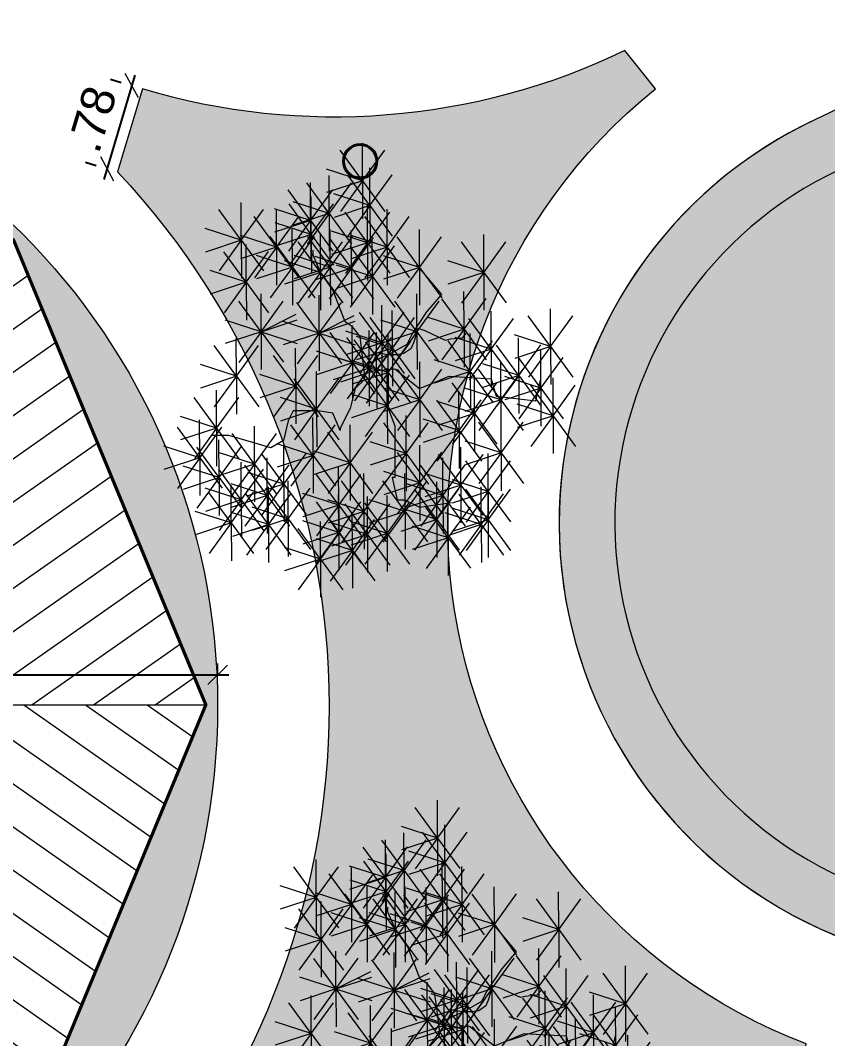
# Model space of a CAD drawing. Header units: metres. Extents: x 929 to 1666, y 1128 to 1372.
# Drawn here: x 1359.16 to 1366.41, y 1137.53 to 1146.67 of the extents above; entities that cross this region are included whole.
import ezdxf

# ---------------------------------------------------------------- set-up
doc = ezdxf.new("R2010")
doc.units = ezdxf.units.M
doc.layers.get('0').update_dxf_attribs({"lineweight": 5})
for name, color, linetype, lineweight in [('KIRYA - COTAS', 7, 'Continuous', 5), ('KIRYA - PAREDE', 7, 'Continuous', 40), ('KIRYA - PAREDE VISTA', 7, 'Continuous', 15), ('KIRYA - PISO', 7, 'Continuous', 5), ('VEGETAÇÃO', 7, 'Continuous', 5)]:
    doc.layers.add(name, color=color, linetype=linetype, lineweight=lineweight)
doc.styles.add('EA_60_1-150', font='swissl.ttf', dxfattribs={"height": 0.225})
doc.styles.add('EA_80_1-150', font='swissl.ttf', dxfattribs={"height": 0.3})
doc.dimstyles.new('1-150', dxfattribs={"dimtxt": 0.225, "dimasz": 0.175, "dimexe": 0.1, "dimexo": 0.3, "dimgap": 0.1, "dimtad": 1, "dimzin": 4, "dimdsep": 46, "dimtxsty": 'EA_60_1-150', "dimblk1": 'OBLIQUE', "dimblk2": 'OBLIQUE', "dimsah": 1, "dimcen": 0.09, "dimdle": 0.1, "dimclrd": 144, "dimclre": 144, "dimclrt": 256, "dimadec": 0, "dimazin": 0, "dimtfac": 1, "dimtofl": 0, "dimtmove": 2, "dimatfit": 3, "dimldrblk": 'OBLIQUE', "dimfxl": 1, "dimtolj": 1, "dimtzin": 0, "dimarcsym": 0})

# ---------------------------------------------------------------- blocks, each defined once
blk = doc.blocks.new('A$C015C14DD')
at = {"layer": 'VEGETAÇÃO', "color": 72, "true_color": 0x6edb00}
for p, q in [((1.147, 2.3994), (1.1465, 2.6176)), ((1.147, 2.3994), (1.0183, 2.5757)), ((1.147, 2.3994), (1.2749, 2.5762)), ((1.147, 2.3994), (0.9393, 2.4664)), ((1.1898, 2.2568), (1.1893, 2.4751)), ((0.9547, 2.2116), (0.9542, 2.4298)), ((1.1898, 2.2568), (1.0612, 2.4331)), ((1.1898, 2.2568), (1.3177, 2.4337)), ((0.9547, 2.2116), (0.8261, 2.3878)), ((0.8473, 2.1713), (0.8468, 2.3895)), ((1.147, 2.3994), (0.9396, 2.3315)), ((0.9547, 2.2116), (1.0826, 2.3884)), ((1.147, 2.3994), (1.0192, 2.2226)), ((1.147, 2.3994), (1.1475, 2.1812)), ((1.147, 2.3994), (1.2757, 2.2232)), ((0.8473, 2.1713), (0.7186, 2.3476)), ((0.8473, 2.1713), (0.9752, 2.3482)), ((0.8515, 2.0902), (0.851, 2.3084)), ((1.1898, 2.2568), (0.9821, 2.3238)), ((0.4477, 2.0573), (0.319, 2.2335)), ((0.4477, 2.0573), (0.4472, 2.2755)), ((0.4477, 2.0573), (0.5755, 2.2341)), ((0.8473, 2.1713), (0.6396, 2.2383)), ((0.6511, 2.0174), (0.6506, 2.2356)), ((0.8515, 2.0902), (0.7228, 2.2665)), ((0.9547, 2.2116), (0.747, 2.2785)), ((0.8515, 2.0902), (0.9793, 2.2671)), ((1.1898, 2.2568), (0.9825, 2.1889)), ((1.1898, 2.2568), (1.062, 2.08)), ((1.1756, 2.043), (1.1751, 2.2612)), ((1.1898, 2.2568), (1.1904, 2.0386)), ((1.1898, 2.2568), (1.3185, 2.0806)), ((1.2888, 2.0174), (1.2883, 2.2356)), ((0.6511, 2.0174), (0.5224, 2.1936)), ((0.6511, 2.0174), (0.7789, 2.1942)), ((0.9547, 2.2116), (0.7473, 2.1437)), ((0.9547, 2.2116), (0.8269, 2.0347)), ((0.9547, 2.2116), (1.0834, 2.0353)), ((0.9547, 2.2116), (0.9552, 1.9934)), ((1.1756, 2.043), (1.0469, 2.2193)), ((1.2888, 2.0174), (1.1601, 2.1936)), ((1.1756, 2.043), (1.3034, 2.2198)), ((1.2888, 2.0174), (1.4166, 2.1942)), ((0.4477, 2.0573), (0.24, 2.1242)), ((0.8473, 2.1713), (0.6399, 2.1034)), ((0.8515, 2.0902), (0.6438, 2.1572)), ((0.8473, 2.1713), (0.7194, 1.9945)), ((0.7422, 1.9021), (0.7417, 2.1203)), ((0.8473, 2.1713), (0.8478, 1.9531)), ((0.8473, 2.1713), (0.976, 1.9951)), ((0.9608, 1.9021), (0.9603, 2.1203)), ((1.0823, 1.896), (1.0818, 2.1142)), ((1.4753, 1.9004), (1.4748, 2.1187)), ((0.4477, 2.0573), (0.2403, 1.9893)), ((0.4477, 2.0573), (0.3198, 1.8804)), ((0.6511, 2.0174), (0.4434, 2.0843)), ((0.4477, 2.0573), (0.4482, 1.839)), ((0.4477, 2.0573), (0.5763, 1.881)), ((0.7422, 1.9021), (0.6135, 2.0783)), ((0.8515, 2.0902), (0.6441, 2.0223)), ((0.8515, 2.0902), (0.7236, 1.9134)), ((0.7422, 1.9021), (0.87, 2.0789)), ((0.9608, 1.9021), (0.8321, 2.0783)), ((0.8515, 2.0902), (0.9802, 1.914)), ((0.8515, 2.0902), (0.852, 1.872)), ((0.9044, 1.8719), (0.9039, 2.0902)), ((1.0823, 1.896), (0.9536, 2.0722)), ((0.9608, 1.9021), (1.0887, 2.0789)), ((1.1756, 2.043), (0.9679, 2.11)), ((1.2888, 2.0174), (1.0811, 2.0843)), ((1.0823, 1.896), (1.2101, 2.0728)), ((1.2037, 1.8474), (1.2032, 2.0657)), ((1.4753, 1.9004), (1.3466, 2.0767)), ((1.4753, 1.9004), (1.6032, 2.0773)), ((1.8464, 1.8719), (1.8459, 2.0902)), ((0.6511, 2.0174), (0.4437, 1.9495)), ((0.4762, 1.8149), (0.4757, 2.0331)), ((0.6511, 2.0174), (0.5232, 1.8405)), ((0.6511, 2.0174), (0.7797, 1.8411)), ((0.6511, 2.0174), (0.6516, 1.7991)), ((0.9044, 1.8719), (0.7757, 2.0482)), ((0.9044, 1.8719), (1.0322, 2.0488)), ((1.1756, 2.043), (0.9682, 1.9751)), ((1.1756, 2.043), (1.0477, 1.8662)), ((1.2037, 1.8474), (1.0751, 2.0237)), ((1.2888, 2.0174), (1.0814, 1.9495)), ((1.2888, 2.0174), (1.1609, 1.8405)), ((1.1756, 2.043), (1.1761, 1.8248)), ((1.1756, 2.043), (1.3043, 1.8667)), ((1.2037, 1.8474), (1.3316, 2.0243)), ((1.2888, 2.0174), (1.4174, 1.8411)), ((1.2888, 2.0174), (1.2893, 1.7991)), ((1.8464, 1.8719), (1.7177, 2.0482)), ((1.8464, 1.8719), (1.9743, 2.0488)), ((0.4762, 1.8149), (0.3475, 1.9912)), ((0.4762, 1.8149), (0.6041, 1.9917)), ((0.7422, 1.9021), (0.5345, 1.969)), ((0.9044, 1.8719), (0.6967, 1.9389)), ((0.9608, 1.9021), (0.7531, 1.969)), ((1.0823, 1.896), (0.8746, 1.9629)), ((1.4753, 1.9004), (1.2676, 1.9674)), ((1.8464, 1.8719), (1.6387, 1.9389)), ((0.4762, 1.8149), (0.2685, 1.8819)), ((0.7422, 1.9021), (0.5348, 1.8341)), ((0.7422, 1.9021), (0.6143, 1.7252)), ((0.7422, 1.9021), (0.8708, 1.7258)), ((0.7422, 1.9021), (0.7427, 1.6838)), ((0.9608, 1.9021), (0.7534, 1.8341)), ((0.9608, 1.9021), (0.8329, 1.7252)), ((1.0823, 1.896), (0.8749, 1.8281)), ((1.0823, 1.896), (0.9544, 1.7191)), ((0.9608, 1.9021), (1.0895, 1.7258)), ((0.9608, 1.9021), (0.9613, 1.6838)), ((1.2037, 1.8474), (0.996, 1.9144)), ((1.0823, 1.896), (1.211, 1.7197)), ((1.0823, 1.896), (1.0828, 1.6778)), ((1.4753, 1.9004), (1.2679, 1.8325)), ((1.4753, 1.9004), (1.3474, 1.7236)), ((1.4753, 1.9004), (1.4758, 1.6822)), ((1.4753, 1.9004), (1.604, 1.7242)), ((0.9044, 1.8719), (0.697, 1.804)), ((0.9044, 1.8719), (0.9049, 1.6537)), ((0.9044, 1.8719), (1.0331, 1.6957)), ((1.2037, 1.8474), (0.9964, 1.7795)), ((1.2037, 1.8474), (1.0759, 1.6706)), ((1.2037, 1.8474), (1.3324, 1.6712)), ((1.2037, 1.8474), (1.2042, 1.6292)), ((1.8464, 1.8719), (1.639, 1.804)), ((1.8464, 1.8719), (1.7185, 1.6951)), ((1.8464, 1.8719), (1.8469, 1.6537)), ((1.8464, 1.8719), (1.9751, 1.6957)), ((0.4762, 1.8149), (0.2688, 1.747)), ((0.4762, 1.8149), (0.3483, 1.6381)), ((0.4762, 1.8149), (0.4767, 1.5967)), ((0.4762, 1.8149), (0.6049, 1.6387)), ((1.7322, 1.544), (1.7317, 1.7623)), ((0.5618, 1.5298), (0.4332, 1.706)), ((0.5618, 1.5298), (0.5613, 1.748)), ((0.5618, 1.5298), (0.6897, 1.7066)), ((0.8972, 1.522), (0.8966, 1.7403)), ((1.461, 1.5298), (1.3323, 1.706)), ((1.461, 1.5298), (1.4605, 1.748)), ((1.461, 1.5298), (1.5889, 1.7066)), ((1.7322, 1.544), (1.6035, 1.7203)), ((1.7322, 1.544), (1.8601, 1.7209)), ((0.8972, 1.522), (0.7685, 1.6983)), ((0.8972, 1.522), (1.025, 1.6989)), ((1.2584, 1.4651), (1.2579, 1.6833)), ((1.3191, 1.4347), (1.3186, 1.6529)), ((1.8892, 1.43), (1.8887, 1.6482)), ((2.2318, 1.4442), (2.2313, 1.6625)), ((0.5618, 1.5298), (0.3541, 1.5967)), ((0.5618, 1.5298), (0.7632, 1.6303)), ((0.5618, 1.5298), (0.7692, 1.5977)), ((0.8972, 1.522), (0.6895, 1.589)), ((0.8972, 1.522), (1.0985, 1.6226)), ((0.8972, 1.522), (1.1045, 1.59)), ((1.2584, 1.4651), (1.1297, 1.6413)), ((1.3191, 1.4347), (1.1905, 1.611)), ((1.461, 1.5298), (1.2533, 1.5967)), ((1.2584, 1.4651), (1.3863, 1.6419)), ((1.3191, 1.4347), (1.447, 1.6116)), ((1.7322, 1.544), (1.5245, 1.611)), ((1.8892, 1.43), (1.7605, 1.6062)), ((1.8892, 1.43), (2.0171, 1.6068)), ((2.2318, 1.4442), (2.1031, 1.6205)), ((2.2318, 1.4442), (2.3596, 1.6211)), ((0.5618, 1.5298), (0.3545, 1.4619)), ((0.5618, 1.5298), (0.434, 1.3529)), ((0.5618, 1.5298), (0.7695, 1.4628)), ((0.5618, 1.5298), (0.6905, 1.3535)), ((0.5618, 1.5298), (0.5624, 1.3116)), ((1.2584, 1.4651), (1.0507, 1.532)), ((1.0883, 1.3497), (1.0878, 1.568)), ((1.0883, 1.3497), (1.2162, 1.5266)), ((1.1855, 1.3194), (1.185, 1.5376)), ((1.461, 1.5298), (1.2536, 1.4619)), ((1.461, 1.5298), (1.3332, 1.3529)), ((1.461, 1.5298), (1.4615, 1.3116)), ((1.461, 1.5298), (1.5897, 1.3535)), ((1.7322, 1.544), (1.5248, 1.4761)), ((1.7322, 1.544), (1.6044, 1.3672)), ((1.7322, 1.544), (1.7327, 1.3258)), ((1.7322, 1.544), (1.8609, 1.3678)), ((0.4191, 1.2732), (0.4186, 1.4914)), ((0.8972, 1.522), (0.6898, 1.4541)), ((0.8972, 1.522), (0.7693, 1.3452)), ((0.8972, 1.522), (0.8977, 1.3038)), ((0.8972, 1.522), (1.0258, 1.3458)), ((0.8972, 1.522), (1.1049, 1.4551)), ((1.0883, 1.3497), (0.9597, 1.526)), ((1.1855, 1.3194), (1.0568, 1.4957)), ((1.228, 1.3073), (1.0994, 1.4835)), ((1.3191, 1.4347), (1.1114, 1.5017)), ((1.2948, 1.2951), (1.1662, 1.4714)), ((1.1855, 1.3194), (1.3134, 1.4962)), ((1.228, 1.3073), (1.2275, 1.5255)), ((1.228, 1.3073), (1.3559, 1.4841)), ((1.2948, 1.2951), (1.2943, 1.5133)), ((1.2948, 1.2951), (1.4227, 1.472)), ((1.7686, 1.3012), (1.6399, 1.4774)), ((1.8892, 1.43), (1.6815, 1.4969)), ((1.7686, 1.3012), (1.7681, 1.5194)), ((1.7686, 1.3012), (1.8964, 1.478)), ((2.2318, 1.4442), (2.0241, 1.5112)), ((2.0479, 1.2769), (2.0474, 1.4951)), ((0.4191, 1.2732), (0.2904, 1.4494)), ((0.4191, 1.2732), (0.547, 1.45)), ((0.7617, 1.2161), (0.7612, 1.4344)), ((1.0883, 1.3497), (0.8806, 1.4167)), ((1.2584, 1.4651), (1.051, 1.3971)), ((1.3191, 1.4347), (1.1117, 1.3668)), ((1.2584, 1.4651), (1.1305, 1.2882)), ((1.3191, 1.4347), (1.1913, 1.2579)), ((1.2584, 1.4651), (1.3871, 1.2888)), ((1.2584, 1.4651), (1.2589, 1.2468)), ((1.3191, 1.4347), (1.4478, 1.2585)), ((1.3191, 1.4347), (1.3196, 1.2165)), ((1.8892, 1.43), (1.6818, 1.3621)), ((1.8892, 1.43), (1.7614, 1.2531)), ((1.8892, 1.43), (1.8897, 1.2118)), ((1.8892, 1.43), (2.0179, 1.2537)), ((2.0479, 1.2769), (1.9193, 1.4532)), ((2.2318, 1.4442), (2.0244, 1.3763)), ((2.0479, 1.2769), (2.1758, 1.4538)), ((2.2318, 1.4442), (2.1039, 1.2674)), ((2.1755, 1.2041), (2.175, 1.4223)), ((2.2318, 1.4442), (2.2323, 1.226)), ((2.2318, 1.4442), (2.3604, 1.268)), ((0.7617, 1.2161), (0.633, 1.3924)), ((0.7617, 1.2161), (0.8895, 1.393)), ((1.1855, 1.3194), (0.9778, 1.3864)), ((1.228, 1.3073), (1.0203, 1.3742)), ((1.2948, 1.2951), (1.0871, 1.3621)), ((1.477, 1.1373), (1.4765, 1.3555)), ((1.7686, 1.3012), (1.5609, 1.3681)), ((1.9447, 1.1373), (1.9442, 1.3555)), ((2.1755, 1.2041), (2.0468, 1.3803)), ((2.1755, 1.2041), (2.3033, 1.3809)), ((0.4191, 1.2732), (0.2114, 1.3401)), ((1.0883, 1.3497), (0.881, 1.2818)), ((0.8819, 1.0827), (0.8813, 1.3009)), ((1.0883, 1.3497), (0.9605, 1.1729)), ((1.1855, 1.3194), (0.9781, 1.2515)), ((1.228, 1.3073), (1.0206, 1.2393)), ((1.1855, 1.3194), (1.0577, 1.1426)), ((1.2948, 1.2951), (1.0875, 1.2272)), ((1.0883, 1.3497), (1.217, 1.1735)), ((1.0883, 1.3497), (1.0889, 1.1315)), ((1.228, 1.3073), (1.1002, 1.1304)), ((1.2948, 1.2951), (1.167, 1.1183)), ((1.1855, 1.3194), (1.3142, 1.1431)), ((1.1855, 1.3194), (1.186, 1.1012)), ((1.228, 1.3073), (1.3567, 1.131)), ((1.228, 1.3073), (1.2285, 1.089)), ((1.2898, 1.1021), (1.2892, 1.3203)), ((1.2948, 1.2951), (1.4235, 1.1189)), ((1.2948, 1.2951), (1.2954, 1.0769)), ((1.477, 1.1373), (1.3484, 1.3136)), ((1.477, 1.1373), (1.6049, 1.3142)), ((1.7686, 1.3012), (1.5612, 1.2333)), ((1.7686, 1.3012), (1.6407, 1.1243)), ((1.7686, 1.3012), (1.8972, 1.1249)), ((1.7686, 1.3012), (1.7691, 1.083)), ((1.9447, 1.1373), (1.816, 1.3136)), ((2.0479, 1.2769), (1.8402, 1.3439)), ((1.9447, 1.1373), (2.0726, 1.3142)), ((0.4191, 1.2732), (0.2117, 1.2053)), ((0.4191, 1.2732), (0.2913, 1.0963)), ((0.4191, 1.2732), (0.4196, 1.0549)), ((0.4191, 1.2732), (0.5478, 1.0969)), ((0.7617, 1.2161), (0.554, 1.2831)), ((0.8819, 1.0827), (0.7532, 1.2589)), ((0.8819, 1.0827), (1.0097, 1.2595)), ((1.2898, 1.1021), (1.4176, 1.2789)), ((1.7929, 1.0584), (1.6642, 1.2347)), ((1.7929, 1.0584), (1.7924, 1.2766)), ((1.7929, 1.0584), (1.9207, 1.2353)), ((2.0479, 1.2769), (1.8406, 1.209)), ((2.0479, 1.2769), (1.9201, 1.1001)), ((2.1755, 1.2041), (1.9678, 1.271)), ((2.0479, 1.2769), (2.1766, 1.1007)), ((2.0479, 1.2769), (2.0485, 1.0587)), ((2.246, 1.0451), (2.2455, 1.2633)), ((0.3049, 0.9738), (0.3044, 1.192)), ((0.7617, 1.2161), (0.5543, 1.1482)), ((0.7617, 1.2161), (0.6338, 1.0393)), ((0.7617, 1.2161), (0.7622, 0.9979)), ((0.7617, 1.2161), (0.8903, 1.0399)), ((1.477, 1.1373), (1.2693, 1.2043)), ((1.7037, 0.9595), (1.7032, 1.1778)), ((1.9447, 1.1373), (1.737, 1.2043)), ((2.1755, 1.2041), (1.9681, 1.1362)), ((2.1755, 1.2041), (2.0476, 1.0272)), ((2.246, 1.0451), (2.1173, 1.2213)), ((2.1755, 1.2041), (2.3042, 1.0278)), ((2.1755, 1.2041), (2.176, 0.9859)), ((2.246, 1.0451), (2.3739, 1.2219)), ((0.3049, 0.9738), (0.1763, 1.15)), ((0.3049, 0.9738), (0.4328, 1.1506)), ((0.8819, 1.0827), (0.6741, 1.1496)), ((1.2898, 1.1021), (1.0821, 1.1691)), ((1.477, 1.1373), (1.2697, 1.0694)), ((1.477, 1.1373), (1.3492, 0.9605)), ((1.477, 1.1373), (1.6057, 0.9611)), ((1.477, 1.1373), (1.4776, 0.9191)), ((1.7037, 0.9595), (1.575, 1.1358)), ((1.7929, 1.0584), (1.5852, 1.1254)), ((1.7037, 0.9595), (1.8315, 1.1364)), ((1.9447, 1.1373), (1.7373, 1.0694)), ((1.9447, 1.1373), (1.8168, 0.9605)), ((1.9447, 1.1373), (2.0734, 0.9611)), ((1.9447, 1.1373), (1.9452, 0.9191)), ((0.8819, 1.0827), (0.6745, 1.0148)), ((0.8819, 1.0827), (0.754, 0.9059)), ((0.8819, 1.0827), (1.0105, 0.9064)), ((0.8819, 1.0827), (0.8824, 0.8645)), ((1.2898, 1.1021), (1.0824, 1.0342)), ((1.2898, 1.1021), (1.1619, 0.9253)), ((1.2898, 1.1021), (1.2903, 0.8839)), ((1.2898, 1.1021), (1.4184, 0.9259)), ((1.7929, 1.0584), (1.5855, 0.9905)), ((1.7929, 1.0584), (1.665, 0.8816)), ((1.7929, 1.0584), (1.9215, 0.8822)), ((1.7929, 1.0584), (1.7934, 0.8402)), ((2.246, 1.0451), (2.0383, 1.112)), ((0.3049, 0.9738), (0.0972, 1.0407)), ((0.2077, 0.8035), (0.2072, 1.0217)), ((0.8616, 0.817), (0.8611, 1.0352)), ((1.3981, 0.8278), (1.2694, 1.004)), ((1.3981, 0.8278), (1.3976, 1.046)), ((1.3981, 0.8278), (1.526, 1.0046)), ((1.7037, 0.9595), (1.496, 1.0265)), ((1.9463, 0.8312), (1.8176, 1.0075)), ((1.9463, 0.8312), (1.9458, 1.0495)), ((1.9463, 0.8312), (2.0742, 1.0081)), ((2.246, 1.0451), (2.0386, 0.9772)), ((2.246, 1.0451), (2.1182, 0.8682)), ((2.246, 1.0451), (2.2465, 0.8269)), ((2.246, 1.0451), (2.3747, 0.8688)), ((0.2077, 0.8035), (0.079, 0.9798)), ((0.3049, 0.9738), (0.0975, 0.9059)), ((0.3049, 0.9738), (0.1771, 0.797)), ((0.2077, 0.8035), (0.3356, 0.9804)), ((0.3049, 0.9738), (0.3054, 0.7556)), ((0.3049, 0.9738), (0.4336, 0.7975)), ((0.5235, 0.7671), (0.3948, 0.9433)), ((0.5235, 0.7671), (0.523, 0.9853)), ((0.5235, 0.7671), (0.6514, 0.9439)), ((0.8616, 0.817), (0.7329, 0.9932)), ((0.8616, 0.817), (0.9894, 0.9938)), ((1.0757, 0.7742), (0.947, 0.9505)), ((1.0757, 0.7742), (1.0752, 0.9924)), ((1.0757, 0.7742), (1.2035, 0.9511)), ((1.7037, 0.9595), (1.4963, 0.8916)), ((1.7037, 0.9595), (1.5758, 0.7827)), ((1.7037, 0.9595), (1.7042, 0.7413)), ((1.7037, 0.9595), (1.8323, 0.7833)), ((0.3192, 0.6887), (0.3187, 0.9069)), ((0.8616, 0.817), (0.6539, 0.8839)), ((1.3981, 0.8278), (1.1904, 0.8947)), ((1.9463, 0.8312), (1.7386, 0.8982)), ((0.2077, 0.8035), (0, 0.8705)), ((0.3192, 0.6887), (0.1905, 0.8649)), ((0.5235, 0.7671), (0.3158, 0.834)), ((0.3192, 0.6887), (0.4471, 0.8655)), ((0.6936, 0.6518), (0.5649, 0.828)), ((0.6936, 0.6518), (0.6931, 0.87)), ((0.6936, 0.6518), (0.8214, 0.8286)), ((1.0757, 0.7742), (0.868, 0.8412)), ((1.3981, 0.8278), (1.1907, 0.7599)), ((1.3981, 0.8278), (1.2702, 0.6509)), ((1.477, 0.6578), (1.3484, 0.8341)), ((1.3981, 0.8278), (1.5268, 0.6515)), ((1.3981, 0.8278), (1.3986, 0.6096)), ((1.477, 0.6578), (1.4765, 0.8761)), ((1.477, 0.6578), (1.6049, 0.8347)), ((1.7139, 0.6457), (1.5852, 0.822)), ((1.7139, 0.6457), (1.7134, 0.8639)), ((1.7139, 0.6457), (1.8418, 0.8226)), ((1.9463, 0.8312), (1.7389, 0.7633)), ((1.9463, 0.8312), (1.8184, 0.6544)), ((1.8718, 0.6093), (1.8713, 0.8275)), ((1.9463, 0.8312), (1.9468, 0.613)), ((1.9463, 0.8312), (2.075, 0.655)), ((0.2077, 0.8035), (0.0003, 0.7356)), ((0.2077, 0.8035), (0.0798, 0.6267)), ((0.2077, 0.8035), (0.3364, 0.6273)), ((0.2077, 0.8035), (0.2082, 0.5853)), ((0.5235, 0.7671), (0.3161, 0.6992)), ((0.5235, 0.7671), (0.3957, 0.5902)), ((0.4477, 0.5604), (0.4472, 0.7786)), ((0.5235, 0.7671), (0.6522, 0.5908)), ((0.5235, 0.7671), (0.524, 0.5489)), ((0.5964, 0.585), (0.5959, 0.8032)), ((0.8616, 0.817), (0.6542, 0.7491)), ((0.8616, 0.817), (0.7337, 0.6401)), ((0.8616, 0.817), (0.8621, 0.5988)), ((0.8616, 0.817), (0.9903, 0.6407)), ((1.0757, 0.7742), (0.8683, 0.7063)), ((1.0757, 0.7742), (0.9478, 0.5974)), ((1.0757, 0.7742), (1.0762, 0.556)), ((1.0757, 0.7742), (1.2043, 0.598)), ((1.6107, 0.585), (1.6102, 0.8032)), ((1.8718, 0.6093), (1.7431, 0.7855)), ((1.8718, 0.6093), (1.9997, 0.7861)), ((0.3192, 0.6887), (0.1115, 0.7556)), ((0.4477, 0.5604), (0.319, 0.7366)), ((0.4477, 0.5604), (0.5755, 0.7372)), ((0.5964, 0.585), (0.4677, 0.7613)), ((0.6936, 0.6518), (0.4859, 0.7187)), ((0.5964, 0.585), (0.7243, 0.7619)), ((1.0094, 0.5304), (0.8807, 0.7066)), ((1.0094, 0.5304), (1.0089, 0.7486)), ((1.0094, 0.5304), (1.1373, 0.7072)), ((1.1552, 0.494), (1.1546, 0.7122)), ((1.477, 0.6578), (1.2693, 0.7248)), ((1.392, 0.494), (1.3915, 0.7122)), ((1.6107, 0.585), (1.482, 0.7613)), ((1.7139, 0.6457), (1.5062, 0.7127)), ((1.6107, 0.585), (1.7385, 0.7619)), ((0.3192, 0.6887), (0.1118, 0.6208)), ((0.3192, 0.6887), (0.1913, 0.5118)), ((0.3192, 0.6887), (0.3197, 0.4704)), ((0.3192, 0.6887), (0.4479, 0.5124)), ((0.5964, 0.585), (0.3887, 0.652)), ((0.6936, 0.6518), (0.4862, 0.5839)), ((0.6936, 0.6518), (0.5657, 0.4749)), ((0.6936, 0.6518), (0.8223, 0.4755)), ((0.6936, 0.6518), (0.6941, 0.4335)), ((0.7179, 0.4515), (0.7174, 0.6697)), ((1.1552, 0.494), (1.0265, 0.6702)), ((1.1552, 0.494), (1.283, 0.6708)), ((1.392, 0.494), (1.2633, 0.6702)), ((1.477, 0.6578), (1.2697, 0.5899)), ((1.477, 0.6578), (1.3492, 0.481)), ((1.392, 0.494), (1.5199, 0.6708)), ((1.6107, 0.585), (1.403, 0.652)), ((1.477, 0.6578), (1.6057, 0.4816)), ((1.477, 0.6578), (1.4776, 0.4396)), ((1.5752, 0.4463), (1.5747, 0.6645)), ((1.8718, 0.6093), (1.6641, 0.6762)), ((1.8718, 0.4454), (1.8713, 0.6636)), ((0.4477, 0.5604), (0.24, 0.6273)), ((0.3899, 0.4272), (0.2612, 0.6035)), ((0.3899, 0.4272), (0.3894, 0.6454)), ((0.3899, 0.4272), (0.5178, 0.6041)), ((0.6047, 0.4178), (0.476, 0.5941)), ((0.7179, 0.4515), (0.5892, 0.6277)), ((0.6047, 0.4178), (0.6042, 0.636)), ((0.6047, 0.4178), (0.7325, 0.5947)), ((0.7179, 0.4515), (0.8457, 0.6283)), ((1.0094, 0.5304), (0.8017, 0.5973)), ((1.0094, 0.3726), (1.0089, 0.5908)), ((1.5752, 0.4463), (1.4465, 0.6226)), ((1.7139, 0.6457), (1.5065, 0.5778)), ((1.5752, 0.4463), (1.7031, 0.6232)), ((1.7139, 0.6457), (1.586, 0.4689)), ((1.8718, 0.6093), (1.6644, 0.5414)), ((1.8321, 0.4178), (1.7034, 0.5941)), ((1.7139, 0.6457), (1.8426, 0.4695)), ((1.7139, 0.6457), (1.7144, 0.4275)), ((1.8718, 0.4454), (1.7431, 0.6217)), ((1.8718, 0.6093), (1.744, 0.4324)), ((1.8321, 0.4178), (1.8316, 0.636)), ((1.8321, 0.4178), (1.96, 0.5947)), ((1.8718, 0.4454), (1.9997, 0.6223)), ((1.8718, 0.6093), (2.0005, 0.433)), ((1.8718, 0.6093), (1.8723, 0.3911)), ((0.4477, 0.5604), (0.2403, 0.4925)), ((0.4477, 0.5604), (0.3198, 0.3835)), ((0.5964, 0.585), (0.389, 0.5171)), ((0.4477, 0.5604), (0.4482, 0.3421)), ((0.4477, 0.5604), (0.5763, 0.3841)), ((0.5964, 0.585), (0.4685, 0.4082)), ((0.5964, 0.585), (0.7251, 0.4088)), ((0.5964, 0.585), (0.5969, 0.3668)), ((1.0094, 0.5304), (0.802, 0.4625)), ((1.0094, 0.3726), (0.8807, 0.5488)), ((1.0094, 0.5304), (0.8815, 0.3535)), ((1.1552, 0.494), (0.9475, 0.5609)), ((1.0094, 0.3726), (1.1373, 0.5494)), ((1.0094, 0.5304), (1.1381, 0.3541)), ((1.0094, 0.5304), (1.0099, 0.3122)), ((1.1756, 0.3608), (1.0469, 0.537)), ((1.2888, 0.3665), (1.1601, 0.5428)), ((1.1756, 0.3608), (1.1751, 0.579)), ((1.1756, 0.3608), (1.3034, 0.5376)), ((1.392, 0.494), (1.1843, 0.5609)), ((1.2888, 0.3665), (1.2883, 0.5847)), ((1.2888, 0.3665), (1.4166, 0.5434)), ((1.6107, 0.585), (1.4828, 0.4082)), ((1.6107, 0.585), (1.7393, 0.4088)), ((1.6107, 0.585), (1.6112, 0.3668)), ((1.641, 0.3422), (1.6405, 0.5605)), ((0.3899, 0.4272), (0.1822, 0.4942)), ((0.6047, 0.4178), (0.397, 0.4848)), ((0.7179, 0.4515), (0.5102, 0.5184)), ((1.1552, 0.494), (0.9478, 0.4261)), ((1.1552, 0.494), (1.0273, 0.3171)), ((1.0883, 0.2694), (1.0878, 0.4876)), ((1.1552, 0.494), (1.2838, 0.3177)), ((1.1552, 0.494), (1.1557, 0.2757)), ((1.392, 0.494), (1.1846, 0.4261)), ((1.392, 0.494), (1.2642, 0.3171)), ((1.5752, 0.4463), (1.3675, 0.5133)), ((1.392, 0.494), (1.5207, 0.3177)), ((1.392, 0.494), (1.3925, 0.2757)), ((1.641, 0.3422), (1.5123, 0.5185)), ((1.8321, 0.4178), (1.6244, 0.4848)), ((1.641, 0.3422), (1.7689, 0.5191)), ((1.8718, 0.4454), (1.6641, 0.5124)), ((0.3899, 0.4272), (0.1825, 0.3593)), ((0.3899, 0.4272), (0.262, 0.2504)), ((0.3899, 0.4272), (0.5186, 0.251)), ((0.3899, 0.4272), (0.3904, 0.209)), ((0.6047, 0.4178), (0.3973, 0.3499)), ((0.6047, 0.4178), (0.4768, 0.241)), ((0.7179, 0.4515), (0.5105, 0.3836)), ((0.7179, 0.4515), (0.59, 0.2746)), ((0.6047, 0.4178), (0.6052, 0.1996)), ((0.6047, 0.4178), (0.7333, 0.2416)), ((0.7179, 0.4515), (0.8465, 0.2752)), ((0.7179, 0.4515), (0.7184, 0.2333)), ((1.0094, 0.3726), (0.8017, 0.4395)), ((0.9044, 0.2182), (0.9039, 0.4365)), ((1.0883, 0.2694), (0.9597, 0.4457)), ((1.1756, 0.3608), (0.9679, 0.4277)), ((1.2888, 0.3665), (1.0811, 0.4335)), ((1.0883, 0.2694), (1.2162, 0.4463)), ((1.5752, 0.4463), (1.3678, 0.3784)), ((1.5752, 0.4463), (1.4474, 0.2695)), ((1.5752, 0.4463), (1.5757, 0.2281)), ((1.5752, 0.4463), (1.7039, 0.2701)), ((1.8321, 0.4178), (1.6247, 0.3499)), ((1.8718, 0.4454), (1.6644, 0.3775)), ((1.8321, 0.4178), (1.7043, 0.241)), ((1.8718, 0.4454), (1.744, 0.2686)), ((1.8321, 0.4178), (1.8326, 0.1996)), ((1.8321, 0.4178), (1.9608, 0.2416)), ((1.8718, 0.4454), (2.0005, 0.2692)), ((1.8718, 0.4454), (1.8723, 0.2272)), ((0.9044, 0.2182), (0.7757, 0.3945)), ((1.0094, 0.3726), (0.802, 0.3047)), ((1.0094, 0.3726), (0.8815, 0.1957)), ((0.9044, 0.2182), (1.0322, 0.3951)), ((1.1756, 0.3608), (0.9682, 0.2929)), ((1.0094, 0.3726), (1.1381, 0.1963)), ((1.0094, 0.3726), (1.0099, 0.1544)), ((1.1756, 0.3608), (1.0477, 0.1839)), ((1.2888, 0.3665), (1.0814, 0.2986)), ((1.2888, 0.3665), (1.1609, 0.1897)), ((1.1756, 0.3608), (1.1761, 0.1426)), ((1.1756, 0.3608), (1.3043, 0.1845)), ((1.2888, 0.3665), (1.4174, 0.1903)), ((1.2888, 0.3665), (1.2893, 0.1483)), ((1.641, 0.3422), (1.4333, 0.4092)), ((1.0883, 0.2694), (0.8806, 0.3364)), ((1.641, 0.3422), (1.4336, 0.2743)), ((1.641, 0.3422), (1.5132, 0.1654)), ((1.641, 0.3422), (1.7697, 0.166)), ((1.641, 0.3422), (1.6415, 0.124)), ((0.9044, 0.2182), (0.6967, 0.2852)), ((1.0883, 0.2694), (0.881, 0.2015)), ((1.0883, 0.2694), (0.9605, 0.0926)), ((1.0883, 0.2694), (1.217, 0.0932)), ((1.0883, 0.2694), (1.0889, 0.0512)), ((0.9044, 0.2182), (0.697, 0.1503)), ((0.9044, 0.2182), (0.7765, 0.0414)), ((0.9044, 0.2182), (0.9049, 0)), ((0.9044, 0.2182), (1.0331, 0.042))]:
    blk.add_line(p, q, dxfattribs=at)
at = {"layer": 'VEGETAÇÃO'}
for p, q in [((0.8616, 1.9717), (0.8616, 2.0002)), ((0.9044, 1.8719), (0.8616, 1.9717)), ((1.6038, 1.7436), (1.461, 1.9147)), ((0.9044, 1.8719), (0.7765, 1.6951)), ((0.9758, 1.7721), (0.9044, 1.8719)), ((1.0471, 1.5868), (0.9758, 1.7721)), ((1.5181, 1.6438), (1.6038, 1.7436)), ((1.4325, 1.5155), (1.5181, 1.6438)), ((1.0899, 1.5583), (1.0471, 1.5868)), ((1.1328, 1.5013), (1.0899, 1.5583)), ((1.4675, 1.5481), (1.4538, 1.507)), ((1.5087, 1.5344), (1.4675, 1.5481)), ((1.6254, 1.4795), (1.5087, 1.5344)), ((1.147, 1.3872), (1.1328, 1.5013)), ((1.4039, 1.4585), (1.4325, 1.5155)), ((1.4538, 1.507), (1.44, 1.4658)), ((1.6528, 1.4864), (1.6254, 1.4795)), ((1.7214, 1.4932), (1.6528, 1.4864)), ((1.742, 1.5207), (1.7214, 1.4932)), ((1.304, 1.4015), (1.4039, 1.4585)), ((1.4263, 1.4315), (1.3851, 1.4041)), ((1.44, 1.4658), (1.4263, 1.4315)), ((1.1611, 1.2784), (1.147, 1.3872)), ((1.1756, 1.3445), (1.304, 1.4015)), ((1.2204, 1.3836), (1.1998, 1.3424)), ((1.2547, 1.4041), (1.2204, 1.3836)), ((1.2891, 1.3973), (1.2547, 1.4041)), ((1.344, 1.3973), (1.2891, 1.3973)), ((1.3851, 1.4041), (1.344, 1.3973)), ((1.1998, 1.3424), (1.1611, 1.2784)), ((1.1898, 1.3017), (1.1756, 1.3445)), ((1.1898, 1.3017), (1.3326, 1.3159)), ((1.3326, 1.3159), (1.4753, 1.2019)), ((1.1576, 1.2552), (1.1611, 1.2784)), ((1.5467, 1.2304), (1.6466, 1.2732)), ((1.6466, 1.2732), (1.8892, 1.2589)), ((1.8892, 1.2589), (1.9178, 1.1591)), ((2.1461, 1.1306), (2.1747, 1.2589)), ((1.4753, 1.2019), (1.5467, 1.2304)), ((1.9178, 1.1591), (2.1461, 1.1306)), ((1.3326, 0.6887), (1.3183, 0.6887)), ((1.3183, 0.6887), (1.3468, 0.5604)), ((1.3468, 0.5604), (1.3897, 0.5604)), ((1.3897, 0.5604), (1.4753, 0.5176)), ((1.4753, 0.5176), (1.6608, 0.5461))]:
    blk.add_line(p, q, dxfattribs=at)
at = {"layer": 'VEGETAÇÃO', "color": 2}
blk.add_line((1.6107, 0.585), (1.4033, 0.5171), dxfattribs=at)
at = {"layer": 'VEGETAÇÃO'}
for points in [[(1.1576, 1.2552), (1.1042, 1.2019), (1.0757, 1.0878), (1.0186, 0.9738), (1.0186, 0.9595), (0.9758, 1.0593), (0.8901, 1.0736), (0.7474, 1.0736), (0.7188, 1.0166), (0.6903, 0.9025), (0.6189, 0.8597), (0.3763, 0.931), (0.3192, 0.931), (0.2764, 0.931)], [(1.1611, 1.2784), (1.2898, 1.1021), (1.3326, 0.9881), (1.3326, 0.931), (1.3326, 0.6887)]]:
    blk.add_lwpolyline(points, dxfattribs=at)
blk = doc.blocks.new('_OBLIQUE')
at = {"color": 0, "linetype": 'ByBlock'}
blk.add_line((-0.5, -0.5), (0.5, 0.5), dxfattribs=at)
blk = doc.blocks.new('*D314')
at = {"layer": 'Defpoints', "color": 0, "transparency": 16777216}
for p in [(1360.9324, 1140.7958), (1349.0277, 1140.5265), (1360.9324, 1140.5015)]:
    blk.add_point(p, dxfattribs=at)
at = {"layer": 'KIRYA - COTAS', "color": 144, "lineweight": -2, "transparency": 16777216}
for p, q in [((1349.0277, 1140.8265), (1349.0277, 1140.8958)), ((1360.9324, 1140.8015), (1360.9324, 1140.8958)), ((1348.9277, 1140.7958), (1361.0324, 1140.7958))]:
    blk.add_line(p, q, dxfattribs=at)
at = {"layer": 'KIRYA - COTAS', "color": 144, "lineweight": -2, "transparency": 16777216, "xscale": 0.175, "yscale": 0.175, "zscale": 0.175, "rotation": 180}
blk.add_blockref('_OBLIQUE', (1349.0277, 1140.7958), dxfattribs=at)
at = {"layer": 'KIRYA - COTAS', "color": 144, "lineweight": -2, "transparency": 16777216, "xscale": 0.175, "yscale": 0.175, "zscale": 0.175}
blk.add_blockref('_OBLIQUE', (1360.9324, 1140.7958), dxfattribs=at)
at = {"layer": 'KIRYA - COTAS', "transparency": 16777216, "insert": (1354.9801, 1141.05), "char_height": 0.3, "attachment_point": 5, "style": 'EA_80_1-150'}
blk.add_mtext('\\A1;11.90', dxfattribs=at)
blk = doc.blocks.new('*D326')
at = {"layer": 'Defpoints', "color": 0, "transparency": 16777216}
for p in [(1383.3778, 1164.8005), (1383.7752, 1163.9765), (1341.2616, 1143.4721)]:
    blk.add_point(p, dxfattribs=at)
at = {"layer": 'KIRYA - COTAS', "color": 144, "lineweight": -2, "transparency": 16777216}
for p, q in [((1383.6449, 1164.2467), (1383.3344, 1164.8905)), ((1340.7741, 1144.2526), (1383.4679, 1164.8439)), ((1341.1313, 1143.7423), (1340.8208, 1144.3861))]:
    blk.add_line(p, q, dxfattribs=at)
at = {"layer": 'KIRYA - COTAS', "color": 144, "lineweight": -2, "transparency": 16777216, "xscale": 0.175, "yscale": 0.175, "zscale": 0.175}
for p, rotation in [((1383.3778, 1164.8005), 25.74813270138802), ((1340.8642, 1144.296), 205.748132701388)]:
    blk.add_blockref('_OBLIQUE', p, dxfattribs=dict(at, rotation=rotation))
at = {"layer": 'KIRYA - COTAS', "transparency": 16777216, "insert": (1362.0106, 1154.7772), "char_height": 0.3, "attachment_point": 5, "rotation": 25.74813, "style": 'EA_80_1-150'}
blk.add_mtext('\\A1;47.20', dxfattribs=at)
blk = doc.blocks.new('*D347')
at = {"layer": 'Defpoints', "color": 0, "transparency": 16777216}
for p in [(1360.2573, 1146.0518), (1359.939, 1145.3355), (1360.0341, 1145.307)]:
    blk.add_point(p, dxfattribs=at)
at = {"layer": 'KIRYA - COTAS', "color": 144, "lineweight": -2, "transparency": 16777216}
for p, q in [((1360.1909, 1146.1761), (1359.9103, 1145.2398)), ((1359.97, 1146.1379), (1360.0664, 1146.109)), ((1359.7468, 1145.3932), (1359.8432, 1145.3643))]:
    blk.add_line(p, q, dxfattribs=at)
at = {"layer": 'KIRYA - COTAS', "color": 144, "lineweight": -2, "transparency": 16777216, "xscale": 0.175, "yscale": 0.175, "zscale": 0.175}
for p, rotation in [((1360.1622, 1146.0803), 73.31616056399582), ((1359.939, 1145.3355), 253.3161605639958)]:
    blk.add_blockref('_OBLIQUE', p, dxfattribs=dict(at, rotation=rotation))
at = {"layer": 'KIRYA - COTAS', "transparency": 16777216, "insert": (1359.8071, 1145.7809), "char_height": 0.3, "attachment_point": 5, "rotation": 73.31616, "style": 'EA_80_1-150'}
blk.add_mtext('\\A1;.78', dxfattribs=at)

msp = doc.modelspace()

# ---------------------------------------------------------------- hatches: boundary and pattern name
at = {"layer": 'KIRYA - PAREDE', "true_color": 0x58ba48}
h = msp.add_hatch(color=85, dxfattribs=at)
h.dxf.hatch_style = 1
h.paths.add_polyline_path([(1366.5104, 1145.3255, 1.034835), (1369.6981, 1139.098, -0.295812), (1375.6526, 1138.7195, 0.72714), (1379.3436, 1141.7196, -0.071097), (1379.064, 1147.4541), (1370.0404, 1148.8427, -0.177615)])
h.paths.add_polyline_path([(1371.1384, 1141.7481), (1372.3105, 1142.4248), (1372.0996, 1142.4248), (1372.0996, 1142.6423), (1371.7346, 1142.6423), (1371.7346, 1142.4987), (1371.3328, 1142.9318), (1371.7346, 1143.3649), (1371.7346, 1143.2213), (1372.0996, 1143.2213), (1372.0996, 1143.4389), (1372.2484, 1143.4389), (1372.2184, 1143.5568, -0.271956), (1371.7629, 1144.5942), (1372.1168, 1144.5525, 0.259063), (1372.398, 1143.8678), (1372.6066, 1143.9132), (1372.6066, 1143.987, -0.414214), (1372.5589, 1144.0347, -1), (1372.6544, 1144.0347, -0.267949), (1372.6305, 1143.9933), (1372.9506, 1143.4389), (1373.1136, 1143.4389), (1373.1136, 1143.1314), (1373.3165, 1143.1314, -0.237187), (1373.5172, 1143.1314), (1373.8149, 1143.1314), (1373.8149, 1143.2897, -0.414214), (1373.7672, 1143.3374, -1), (1373.8626, 1143.3374), (1373.9341, 1143.3374, -0.558458), (1374.5069, 1143.3374), (1374.5784, 1143.3374, -1), (1374.6739, 1143.3374, -0.414214), (1374.6261, 1143.2897), (1374.6261, 1143.2246), (1375.9751, 1143.2246), (1375.9751, 1143.3374), (1376.0483, 1143.3374), (1376.1013, 1143.4292), (1375.3221, 1143.8791), (1375.5485, 1144.2713), (1376.3278, 1143.8214), (1376.3808, 1143.9132), (1376.3808, 1143.987, -0.414214), (1376.333, 1144.0347, -1), (1376.4285, 1144.0347, -0.267949), (1376.4046, 1143.9933), (1376.7443, 1143.405), (1376.7864, 1143.405), (1376.7864, 1144.1487), (1376.842, 1144.1487), (1376.842, 1145.5893), (1376.7188, 1145.5893), (1376.7188, 1145.8597), (1375.219, 1145.8597), (1375.219, 1146.2654), (1376.7188, 1146.2654), (1376.7188, 1146.5358), (1376.9674, 1146.5358), (1376.9674, 1146.9915), (1377.4166, 1146.9915), (1377.4166, 1146.5358), (1377.6652, 1146.5358), (1377.6652, 1146.3649), (1377.7589, 1146.3649), (1377.7589, 1146.2787), (1377.7157, 1146.2787), (1377.7157, 1146.1303), (1377.7589, 1146.1303), (1377.7589, 1145.9948), (1377.7157, 1145.9948), (1377.7157, 1145.8464), (1377.7589, 1145.8464), (1377.7589, 1145.7603), (1377.6652, 1145.7603), (1377.6652, 1145.5893), (1377.542, 1145.5893), (1377.542, 1144.1487), (1377.5976, 1144.1487), (1377.5976, 1144.0454), (1377.6408, 1144.0454), (1377.6408, 1143.9592), (1377.5976, 1143.9592), (1377.5976, 1143.8108), (1377.6408, 1143.8108), (1377.6408, 1143.6753), (1377.5976, 1143.6753), (1377.5976, 1143.5269), (1377.6408, 1143.5269), (1377.6408, 1143.4408), (1377.5976, 1143.4408), (1377.5976, 1143.405), (1377.6652, 1143.405), (1377.6652, 1142.4586), (1377.4452, 1142.4586), (1377.4452, 1141.7996, -3.446654), (1376.9388, 1142.1085), (1376.9388, 1142.4586), (1376.7188, 1142.4586), (1376.7188, 1142.5262), (1376.6831, 1142.5262), (1376.6831, 1142.4831), (1376.5969, 1142.4831), (1376.5969, 1142.5262), (1376.4485, 1142.5262), (1376.4485, 1142.4831), (1376.313, 1142.4831), (1376.313, 1142.5262), (1376.1646, 1142.5262), (1376.1646, 1142.4831), (1376.0784, 1142.4831), (1376.0784, 1142.5262), (1375.9751, 1142.5262), (1375.9751, 1142.639), (1374.6261, 1142.639), (1374.6261, 1142.5739, -0.414214), (1374.6739, 1142.5262, -1), (1374.5784, 1142.5262), (1373.8626, 1142.5262, -1), (1373.7672, 1142.5262, -0.414214), (1373.8149, 1142.5739), (1373.8149, 1142.7322), (1373.5172, 1142.7322, -0.237187), (1373.3165, 1142.7322), (1373.1136, 1142.7322), (1373.1136, 1142.4248), (1372.9506, 1142.4248), (1372.6305, 1141.8703, -0.267949), (1372.6544, 1141.829, -1), (1372.5589, 1141.829, -0.414214), (1372.6066, 1141.8767), (1372.6066, 1141.9505), (1371.4179, 1141.2641)], flags=16)
h.paths.add_polyline_path([(1372.201, 1143.3374), (1372.2742, 1143.3374), (1372.6066, 1143.9132), (1372.939, 1143.3374), (1373.0122, 1143.3374), (1373.0122, 1142.5262), (1372.939, 1142.5262), (1372.6066, 1141.9505), (1372.2742, 1142.5262), (1372.201, 1142.5262)], flags=0)
h.paths.add_polyline_path([(1376.7864, 1143.3374), (1377.192, 1143.7431), (1377.5976, 1143.3374), (1377.5976, 1142.5262), (1376.7864, 1142.5262), (1376.3808, 1142.9318)], flags=0)
h.paths.add_polyline_path([(1376.9151, 1145.6569), (1376.7864, 1145.6569), (1376.7864, 1146.4682), (1377.5976, 1146.4682), (1377.5976, 1145.6569), (1377.4689, 1145.6569), (1377.4689, 1145.5893), (1376.9151, 1145.5893)], flags=0)
at = {"layer": 'KIRYA - PAREDE', "true_color": 0xc7c8ca}
h = msp.add_hatch(color=9, dxfattribs=at)
h.dxf.hatch_style = 1
h.paths.add_polyline_path([(1360.9324, 1140.5141, 0.64779), (1350.938, 1144.9912, -0.005934), (1350.755, 1144.821, 0.202883), (1348.9324, 1140.5141, 1)])
h.paths.add_polyline_path([(1359.0997, 1136.3546), (1354.9277, 1134.6265), (1350.7558, 1136.3546), (1349.0277, 1140.5265), (1350.7558, 1144.6985), (1354.9277, 1146.4265), (1359.0997, 1144.6985), (1360.8277, 1140.5265)], flags=16)
at = {"layer": 'KIRYA - PAREDE', "true_color": 0x58ba48}
h = msp.add_hatch(color=85, dxfattribs=at)
h.dxf.hatch_style = 1
h.paths.add_polyline_path([(1364.8624, 1146.0521), (1364.5864, 1146.3949, -0.187289), (1360.2573, 1146.0518), (1360.0341, 1145.307, -0.190817), (1361.9324, 1140.5141, -0.190676), (1360.0367, 1135.7239), (1365.9966, 1136.1497), (1366.2162, 1137.4853, -0.579071)])
at = {"layer": 'KIRYA - PAREDE VISTA', "true_color": 0x939598}
h = msp.add_hatch(dxfattribs=at)
h.set_pattern_fill('ANSI31', color=252, scale=0.1, angle=100)
h.paths.add_polyline_path([(1360.8277, 1140.5265), (1354.9277, 1140.5265), (1359.0997, 1136.3546)])
h.paths.add_polyline_path([(1350.7558, 1144.6985), (1349.0277, 1140.5265), (1354.9277, 1140.5265)])
h = msp.add_hatch(dxfattribs=at)
h.set_pattern_fill('ANSI31', color=252, scale=0.1, angle=350)
h.paths.add_polyline_path([(1354.9277, 1140.5265), (1349.0277, 1140.5265), (1350.7558, 1136.3546)])
h.paths.add_polyline_path([(1359.0997, 1144.6985), (1354.9277, 1140.5265), (1360.8277, 1140.5265)])
at = {"layer": 'KIRYA - PISO', "true_color": 0xf7abae}
h = msp.add_hatch(color=241, dxfattribs=at)
h.dxf.hatch_style = 1
h.paths.add_polyline_path([(1341.4465, 1143.3392), (1339.9721, 1131.5838), (1340.2008, 1131.8006), (1383.2333, 1134.8746), (1383.3721, 1163.338), (1383.5737, 1163.6572)])
h.paths.add_polyline_path([(1381.8626, 1161.3887), (1381.7401, 1136.2717), (1341.5098, 1133.3979), (1342.6484, 1142.4756)], flags=16)
h.paths.add_polyline_path([(1360.1109, 1150.8978), (1363.8489, 1152.7006), (1365.239, 1149.8183), (1361.501, 1148.0155)], flags=0)
h.paths.add_polyline_path([(1360.9324, 1140.5141, -0.585973), (1351.7995, 1135.397, 0.192105), (1345.028, 1134.908, -0.556703), (1343.5831, 1135.8036, -0.137383), (1343.7286, 1136.323, 0.137534), (1343.582, 1139.4565, -0.099995), (1343.4252, 1140.2329, -0.414872), (1345.4297, 1142.2328, 0.143497), (1350.755, 1144.821, -0.662672)], flags=0)
h.paths.add_polyline_path([(1360.2573, 1146.0518, 0.187289), (1364.5864, 1146.3949), (1364.8624, 1146.0521, 0.579071), (1366.2162, 1137.4853), (1365.9966, 1136.1497), (1360.0367, 1135.7239, 0.190676), (1361.9324, 1140.5141, 0.190817), (1360.0341, 1145.307)], flags=0)
h.paths.add_polyline_path([(1359.0997, 1144.6985), (1360.8277, 1140.5265), (1359.0997, 1136.3546), (1354.9277, 1134.6265), (1350.7558, 1136.3546), (1349.0277, 1140.5265), (1350.7558, 1144.6985), (1354.9277, 1146.4265)], flags=0)
h.paths.add_polyline_path([(1352.2128, 1146.9945), (1352.4011, 1146.5969), (1352.0035, 1146.4086), (1351.8152, 1146.8062)], flags=0)
h.paths.add_polyline_path([(1352.1837, 1146.9129), (1352.3195, 1146.626), (1352.0326, 1146.4902), (1351.8968, 1146.7771)], flags=0)
h.paths.add_polyline_path([(1351.6614, 1146.7334), (1351.8497, 1146.3358), (1351.4521, 1146.1475), (1351.2638, 1146.5451)], flags=0)
h.paths.add_polyline_path([(1351.6323, 1146.6519), (1351.7682, 1146.3649), (1351.4812, 1146.2291), (1351.3454, 1146.516)], flags=0)
h.paths.add_polyline_path([(1351.0676, 1146.4499), (1351.2559, 1146.0523), (1350.8583, 1145.8641), (1350.6701, 1146.2617)], flags=0)
h.paths.add_polyline_path([(1351.0385, 1146.3684), (1351.1744, 1146.0815), (1350.8875, 1145.9456), (1350.7516, 1146.2325)], flags=0)
h.paths.add_polyline_path([(1366.5091, 1153.654), (1368.3487, 1154.4387), (1368.5057, 1154.0708), (1366.6661, 1153.2861)], flags=0)
h.paths.add_polyline_path([(1348.7001, 1144.0876), (1348.857, 1143.7197), (1347.0174, 1142.935), (1346.8604, 1143.3029)], flags=0)
h.paths.add_polyline_path([(1346.8072, 1139.498, -1), (1346.4672, 1139.498, -1)], flags=0)
h.paths.add_polyline_path([(1346.2369, 1140.0766, -1), (1345.8969, 1140.0766, -1)], flags=0)
h.paths.add_polyline_path([(1345.4275, 1141.0177, -1), (1345.0875, 1141.0177, -1)], flags=0)
h.paths.add_polyline_path([(1346.4284, 1139.8594), (1346.4284, 1139.1594), (1345.7284, 1139.1594), (1345.7284, 1139.8594)], flags=0)
h.paths.add_polyline_path([(1344.8572, 1141.5964, -1), (1344.5172, 1141.5964, -1)], flags=0)
h.paths.add_polyline_path([(1345.0487, 1141.3792), (1345.0487, 1140.6792), (1344.3487, 1140.6792), (1344.3487, 1141.3792)], flags=0)
h.paths.add_polyline_path([(1346.3284, 1139.7594), (1346.3284, 1139.2594), (1345.8284, 1139.2594), (1345.8284, 1139.7594)], flags=0)
h.paths.add_polyline_path([(1344.9487, 1141.2792), (1344.9487, 1140.7792), (1344.4487, 1140.7792), (1344.4487, 1141.2792)], flags=0)
h.paths.add_polyline_path([(1346.2369, 1138.9422, -1), (1345.8969, 1138.9422, -1)], flags=0)
h.paths.add_polyline_path([(1345.6896, 1139.498, -1), (1345.3496, 1139.498, -1)], flags=0)
h.paths.add_polyline_path([(1344.8572, 1140.462, -1), (1344.5172, 1140.462, -1)], flags=0)
h.paths.add_polyline_path([(1344.3098, 1141.0177, -1), (1343.9698, 1141.0177, -1)], flags=0)
h.paths.add_polyline_path([(1374.4278, 1157.6812), (1374.8254, 1157.8694), (1375.0136, 1157.4718), (1374.6161, 1157.2836)], flags=0)
h.paths.add_polyline_path([(1374.5093, 1157.652), (1374.7962, 1157.7879), (1374.9321, 1157.501), (1374.6452, 1157.3651)], flags=0)
h.paths.add_polyline_path([(1349.7072, 1135.4939), (1349.7072, 1135.0939), (1347.7072, 1135.0939), (1347.7072, 1135.4939)], flags=0)
h.paths.add_polyline_path([(1374.909, 1157.9215), (1375.3065, 1158.1097), (1375.4948, 1157.7121), (1375.0972, 1157.5239)], flags=0)
h.paths.add_polyline_path([(1374.9905, 1157.8923), (1375.2774, 1158.0282), (1375.4133, 1157.7413), (1375.1264, 1157.6054)], flags=0)
h.paths.add_polyline_path([(1375.3847, 1158.1563), (1375.7822, 1158.3446), (1375.9705, 1157.947), (1375.5729, 1157.7587)], flags=0)
h.paths.add_polyline_path([(1375.4662, 1158.1272), (1375.7531, 1158.263), (1375.889, 1157.9761), (1375.6021, 1157.8402)], flags=0)
h.paths.add_polyline_path([(1344.7386, 1136.3816, -1), (1344.3986, 1136.3816, -1)], flags=0)
h.paths.add_polyline_path([(1345.3089, 1135.803, -1), (1344.9689, 1135.803, -1)], flags=0)
h.paths.add_polyline_path([(1344.9301, 1136.1644), (1344.9301, 1135.4644), (1344.2301, 1135.4644), (1344.2301, 1136.1644)], flags=0)
h.paths.add_polyline_path([(1344.8301, 1136.0644), (1344.8301, 1135.5644), (1344.3301, 1135.5644), (1344.3301, 1136.0644)], flags=0)
h.paths.add_polyline_path([(1344.1913, 1135.803, -1), (1343.8513, 1135.803, -1)], flags=0)
h.paths.add_polyline_path([(1344.7386, 1135.2472, -1), (1344.3986, 1135.2472, -1)], flags=0)
h.paths.add_polyline_path([(1377.6361, 1158.9711), (1379.4647, 1159.781), (1379.6267, 1159.4152), (1377.7981, 1158.6053)], flags=0)
h.paths.add_polyline_path([(1381.1253, 1154.5621), (1381.1385, 1156.562), (1381.5385, 1156.5594), (1381.5253, 1154.5594)], flags=0)
h = msp.add_hatch(color=241, dxfattribs=at)
h.dxf.hatch_style = 1
h.paths.add_polyline_path([(1369.7145, 1139.1072, -1.042422), (1366.5397, 1145.3391, 0.176463), (1370.0404, 1148.8427), (1369.5241, 1148.9221, -0.172098), (1366.2995, 1145.7788, 1.035218), (1369.942, 1138.6616, -0.296678), (1375.3664, 1138.3092, 0.723328), (1379.8265, 1141.856, -0.070181), (1379.5591, 1147.3779), (1379.064, 1147.4541, 0.071097), (1379.3436, 1141.7196, -0.72714), (1375.6526, 1138.7195, 0.294882)])

# ---------------------------------------------------------------- linework, layer by layer
at = {"layer": 'KIRYA - PAREDE'}
msp.add_lwpolyline([(1349.0277, 1140.5265), (1350.7558, 1144.6985), (1354.9277, 1146.4265), (1359.0997, 1144.6985), (1360.8277, 1140.5265), (1359.0997, 1136.3546), (1354.9277, 1134.6265), (1350.7558, 1136.3546), (1349.0277, 1140.5265)], dxfattribs=at)
at = {"layer": 'KIRYA - PAREDE', "color": 32, "true_color": 0xcd6928}
msp.add_circle((1362.2119, 1145.4026), 0.15, dxfattribs=at)
at = {"layer": 'KIRYA - PAREDE VISTA'}
msp.add_lwpolyline([(1349.0277, 1140.5265), (1360.8277, 1140.5265)], dxfattribs=at)
at = {"layer": 'KIRYA - PISO'}
for points in [[(1369.5241, 1148.9221, -0.172098), (1366.2995, 1145.7788, 1.035218), (1369.942, 1138.6616, -0.296678), (1375.3664, 1138.3092, 0.723328), (1379.8265, 1141.856, -0.070181), (1379.5591, 1147.3779, -0.070181)], [(1370.0404, 1148.8427, -0.177615), (1366.5104, 1145.3255, 1.034835), (1369.6981, 1139.098, -0.295812), (1375.6526, 1138.7195, 0.72714), (1379.3436, 1141.7196, -0.071097), (1379.064, 1147.4541)]]:
    msp.add_lwpolyline(points, format="xyb", dxfattribs=at)
msp.add_lwpolyline([(1364.8624, 1146.0521), (1364.5864, 1146.3949, -0.187289), (1360.2573, 1146.0518), (1360.0341, 1145.307, -0.190817), (1361.9324, 1140.5141, -0.190676), (1360.0367, 1135.7239), (1365.9966, 1136.1497), (1366.2162, 1137.4853, -0.579071)], format="xyb", close=True, dxfattribs=at)
msp.add_circle((1354.9324, 1140.5141), 6, dxfattribs=at)
msp.add_arc((1367.9976, 1142.1571), 4, 114.64203, 299.35913, dxfattribs=at)

# ---------------------------------------------------------------- block references
at = {"layer": 'VEGETAÇÃO', "color": 72, "true_color": 0x6edb00, "xscale": 1.556078378237257, "yscale": 1.556078378237257, "zscale": 1.556078378237257}
for p in [(1360.4485, 1141.4931), (1361.1205, 1135.5974)]:
    msp.add_blockref('A$C015C14DD', p, dxfattribs=at)

# ---------------------------------------------------------------- dimensions: what is measured, and where the dimension line sits
at = {"layer": 'KIRYA - COTAS'}
for p1, p2, distance, picture, middle in [((1341.2616, 1143.4721), (1383.7752, 1163.9765), 0.9148, '*D326', (1362.0106, 1154.7772)), ((1360.2573, 1146.0518), (1360.0341, 1145.307), -0.0993, '*D347', (1359.8071, 1145.7809))]:
    dim = msp.add_aligned_dim(p1=p1, p2=p2, distance=distance, dimstyle='1-150', override={"dimtxsty": 'EA_80_1-150'}, dxfattribs=at)
    dim.commit()
    dim.dimension.update_dxf_attribs({"geometry": picture, "text_midpoint": middle})
dim = msp.add_linear_dim(base=(1360.9324, 1140.7958), p1=(1349.0277, 1140.5265), p2=(1360.9324, 1140.5015), dimstyle='1-150', override={"dimtxsty": 'EA_80_1-150'}, dxfattribs=at)
dim.commit()
dim.dimension.update_dxf_attribs({"geometry": '*D314', "text_midpoint": (1354.9801, 1141.05)})

doc.saveas('drawing.dxf')
